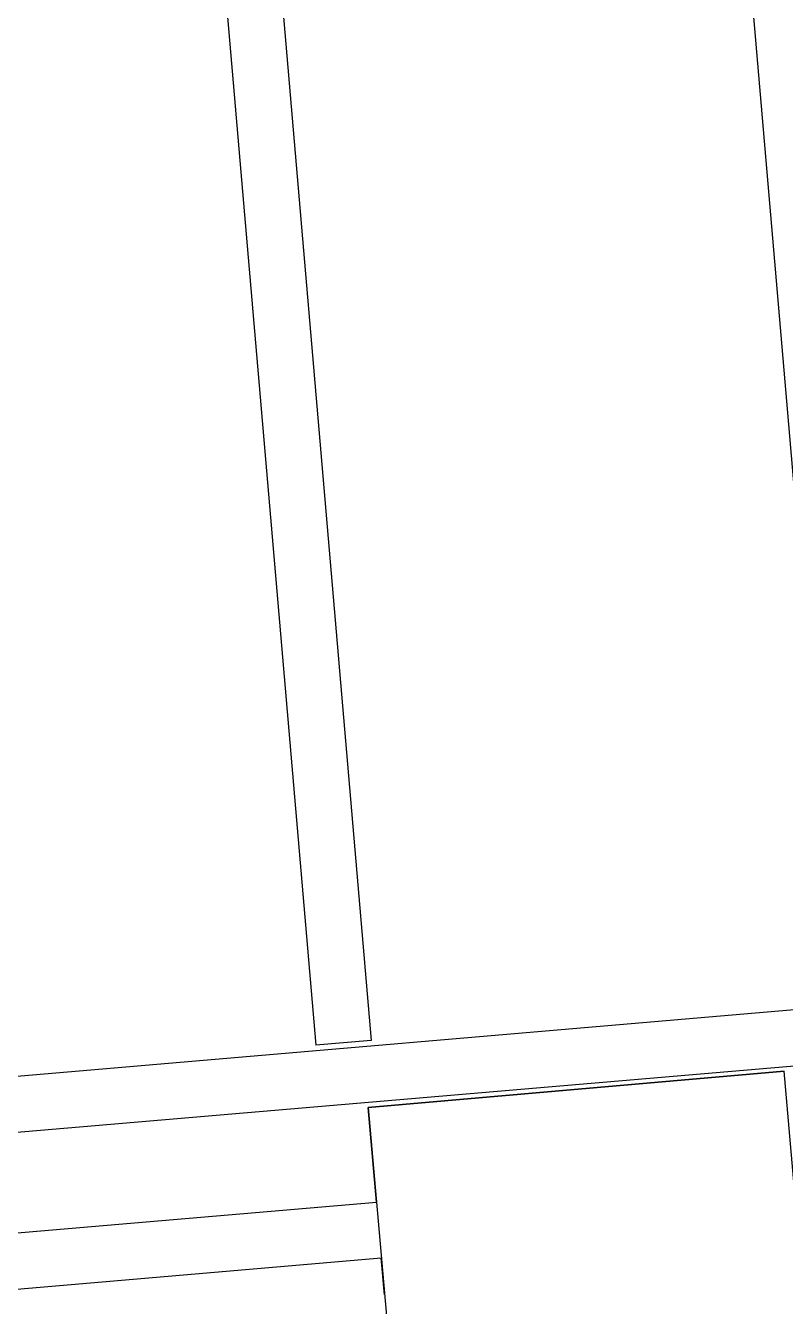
# Model space of a CAD drawing. Header units: millimetres. Extents: x 238021 to 250605, y -32596 to -9848.
# Drawn here: x 241229 to 243049, y -27707 to -24639 of the extents above; entities that cross this region are included whole.
import ezdxf

# ---------------------------------------------------------------- set-up
doc = ezdxf.new("R2010")
doc.units = ezdxf.units.MM
doc.header["$MEASUREMENT"] = 0
for name, color, linetype in [('Plan-A-FLOR', 192, 'Continuous'), ('Plan-MONO BEAM', 6, 'Continuous'), ('Plan-S-BEAM', 12, 'Continuous'), ('Plan-S-COLS', 52, 'Continuous')]:
    doc.layers.add(name, color=color, linetype=linetype)

# ---------------------------------------------------------------- blocks, each defined once
blk = doc.blocks.new('*U380')
at = {"layer": 'Plan-S-BEAM', "color": 0, "linetype": 'ByBlock', "lineweight": -2}
for p, q in [((241669.2, -24104.8), (241924.2, -27081)), ((241801.7, -24093.5), (242056.8, -27069.7)), ((242056.8, -27069.7), (241924.2, -27081))]:
    blk.add_line(p, q, dxfattribs=at)
blk = doc.blocks.new('*U381')
at = {"layer": 'Plan-S-BEAM', "color": 0, "linetype": 'ByBlock', "lineweight": -2}
blk.add_line((242919, -23997.8), (243174, -26974), dxfattribs=at)
blk = doc.blocks.new('*U547')
at = {"layer": 'Plan-S-BEAM', "color": 0, "linetype": 'ByBlock', "lineweight": -2}
for p, q in [((239135.3, -27332.8), (246910.3, -26666.6)), ((239146.8, -27466.3), (246921.7, -26800.1))]:
    blk.add_line(p, q, dxfattribs=at)
blk = doc.blocks.new('*U550')
at = {"layer": 'Plan-S-COLS', "color": 0, "linetype": 'ByBlock', "lineweight": -2}
for p, q in [((242049.5, -27230.7), (243045.7, -27143.6)), ((243045.7, -27143.6), (243045.7, -27143.6)), ((242069.3, -27457.1), (242049.5, -27230.7)), ((242088.7, -27679), (242081, -27590.6)), ((242088.8, -27679), (242088.7, -27679))]:
    blk.add_line(p, q, dxfattribs=at)
blk = doc.blocks.new('*U551')
at = {"layer": 'Plan-A-FLOR', "color": 0, "linetype": 'ByBlock', "lineweight": -2}
for p, q in [((243045.8, -27143.6), (242049.6, -27230.7)), ((243144.6, -28273.5), (243045.8, -27143.6)), ((242049.6, -27230.7), (242148.3, -28358.7))]:
    blk.add_line(p, q, dxfattribs=at)
blk = doc.blocks.new('*U552')
at = {"layer": 'Plan-MONO BEAM', "color": 0, "linetype": 'ByBlock', "lineweight": -2}
for p, q in [((240840, -27562.4), (242069.4, -27457.1)), ((240851.5, -27695.9), (242081.1, -27590.6))]:
    blk.add_line(p, q, dxfattribs=at)

msp = doc.modelspace()

# ---------------------------------------------------------------- block references
at = {"layer": 'Plan-A-FLOR'}
msp.add_blockref('*U551', (0, 0), dxfattribs=at)
at = {"layer": 'Plan-MONO BEAM'}
msp.add_blockref('*U552', (0, 0), dxfattribs=at)
at = {"layer": 'Plan-S-BEAM'}
for name in ['*U381', '*U380', '*U547']:
    msp.add_blockref(name, (0, 0), dxfattribs=at)
at = {"layer": 'Plan-S-COLS'}
msp.add_blockref('*U550', (0, 0), dxfattribs=at)

doc.saveas('drawing.dxf')
